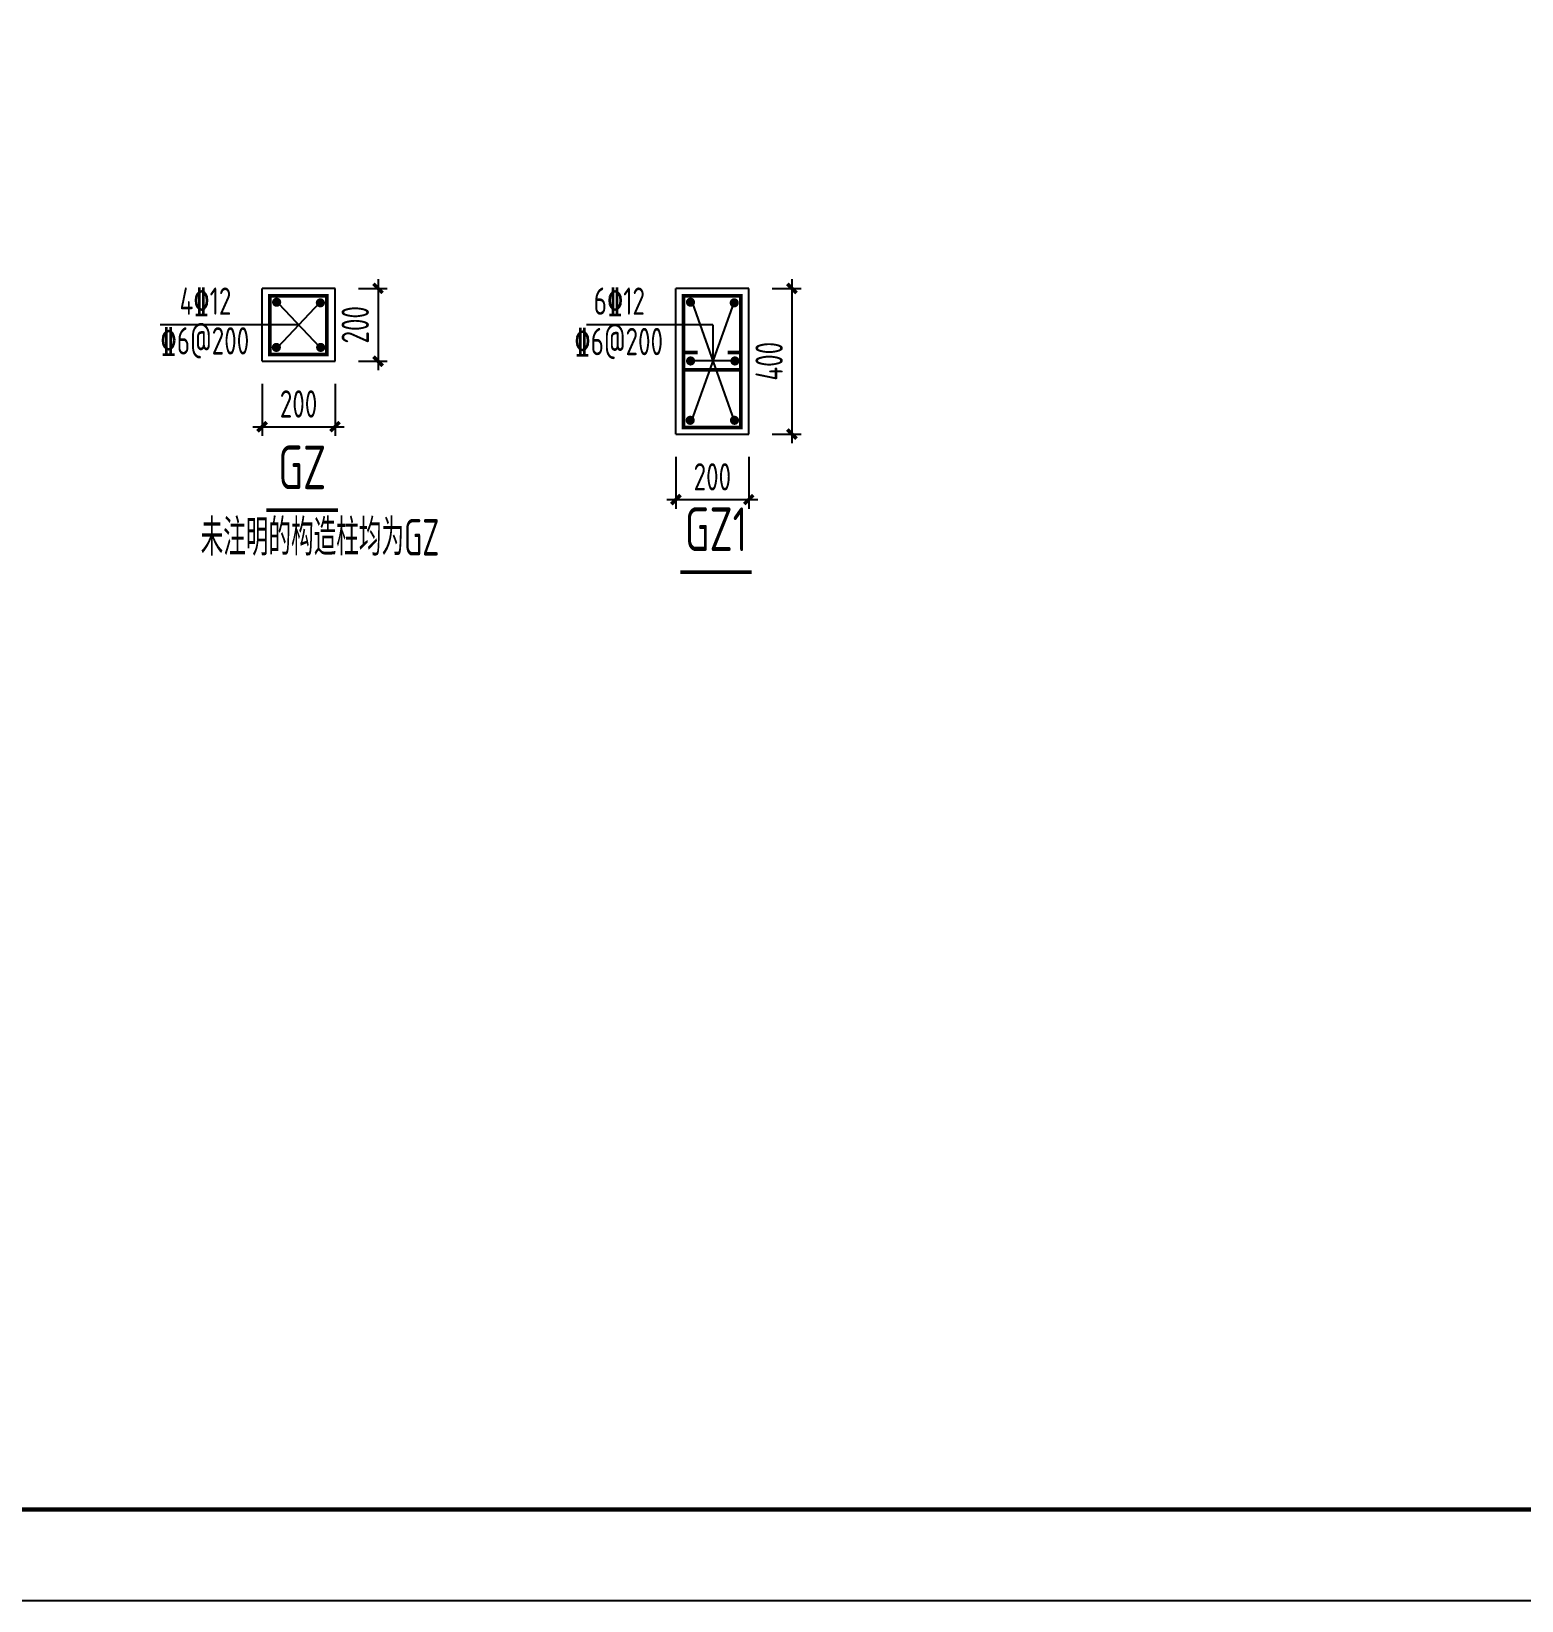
# Model space of a CAD drawing. Extents: x -472319 to -112444, y -516749 to -5704.
# Drawn here: x -260602 to -244248, y -336579 to -319353 of the extents above; entities that cross this region are included whole.
import ezdxf
from ezdxf.enums import TextEntityAlignment as Align

# ---------------------------------------------------------------- set-up
doc = ezdxf.new("R2010")
doc.units = 0
doc.header["$LTSCALE"] = 100
doc.header["$MEASUREMENT"] = 0
for name, color, linetype in [('COLU_DE', 7, 'Continuous'), ('COLUMN', 9, 'Continuous'), ('DIM', 3, 'Continuous'), ('FRAME', 3, 'Continuous'), ('REIN', 1, 'Continuous'), ('TEXT', 7, 'Continuous'), ('THICK', 6, 'Continuous'), ('填充', 8, 'Continuous'), ('板标注', 221, 'Continuous')]:
    doc.layers.add(name, color=color, linetype=linetype)
doc.styles.add('TSSD_Dimension', font='Tssdeng.shx', dxfattribs={"width": 0.7, "bigfont": 'hztxt.shx'})
doc.styles.add('TSSD_Label', font='Tssdeng.shx', dxfattribs={"width": 0.7, "bigfont": 'hztxt.shx'})
doc.styles.add('TSSD_Rein', font='Tssdeng.shx', dxfattribs={"width": 0.7, "bigfont": 'hztxt.shx'})
doc.dimstyles.new('TSSD_25_100', dxfattribs={"dimtxt": 300, "dimasz": 100, "dimexe": 100, "dimexo": 250, "dimgap": 100, "dimtad": 1, "dimdec": 0, "dimlfac": 0.25, "dimzin": 0, "dimdsep": 46, "dimtxsty": 'TSSD_Dimension', "dimblk": 'ARCHTICK', "dimcen": 0, "dimdle": 100, "dimclrt": 7, "dimadec": 0, "dimazin": 0, "dimtfac": 1, "dimtdec": 0, "dimtix": 1, "dimtmove": 2, "dimatfit": 3, "dimfxl": 1, "dimtolj": 1, "dimtzin": 0, "dimarcsym": 0})

# ---------------------------------------------------------------- blocks, each defined once
blk = doc.blocks.new('A$C20674F94')
at = {"layer": 'FRAME'}
for p, q in [((2500, 1000), (83100, 1000)), ((0, 0), (84100, 0))]:
    blk.add_line(p, q, dxfattribs=at)
at = {"layer": 'FRAME', "const_width": 50}
blk.add_lwpolyline([(2500, 58400), (83100, 58400), (83100, 1000), (2500, 1000), (2500, 58400)], dxfattribs=at)
blk = doc.blocks.new('_ArchTick')
at = {"color": 0, "linetype": 'ByBlock', "const_width": 0.4}
blk.add_lwpolyline([(-0.5, -0.5), (0.5, 0.5)], dxfattribs=at)
blk = doc.blocks.new('*D1227')
at = {"layer": 'Defpoints', "color": 0, "transparency": 16777216}
for p in [(-258070, -322974), (-257270, -322974), (-257270, -323693)]:
    blk.add_point(p, dxfattribs=at)
at = {"layer": 'DIM', "color": 0, "lineweight": -2, "transparency": 16777216}
for p, q in [((-258070, -323224), (-258070, -323793)), ((-257270, -323224), (-257270, -323793)), ((-258170, -323693), (-257170, -323693))]:
    blk.add_line(p, q, dxfattribs=at)
at = {"layer": 'DIM', "color": 0, "lineweight": -2, "transparency": 16777216, "xscale": 100, "yscale": 100, "zscale": 100, "rotation": 180}
blk.add_blockref('_ArchTick', (-258070, -323693), dxfattribs=at)
at = {"layer": 'DIM', "color": 0, "lineweight": -2, "transparency": 16777216, "xscale": 100, "yscale": 100, "zscale": 100}
blk.add_blockref('_ArchTick', (-257270, -323693), dxfattribs=at)
at = {"layer": 'DIM', "color": 7, "transparency": 16777216, "insert": (-257670, -323443), "char_height": 300, "attachment_point": 5, "style": 'TSSD_Dimension'}
blk.add_mtext('\\A1;200', dxfattribs=at)
blk = doc.blocks.new('*D1228')
at = {"layer": 'Defpoints', "color": 0, "transparency": 16777216}
for p in [(-257263, -322174, 0), (-257263, -322974, 0), (-256798, -322974)]:
    blk.add_point(p, dxfattribs=at)
at = {"layer": 'DIM', "color": 0, "lineweight": -2, "transparency": 16777216}
for p, q in [((-256798, -322074), (-256798, -323074)), ((-257013, -322174), (-256698, -322174)), ((-257013, -322974), (-256698, -322974))]:
    blk.add_line(p, q, dxfattribs=at)
at = {"layer": 'DIM', "color": 0, "lineweight": -2, "transparency": 16777216, "xscale": 100, "yscale": 100, "zscale": 100}
for p, rotation in [((-256798, -322174), 90), ((-256798, -322974), 270)]:
    blk.add_blockref('_ArchTick', p, dxfattribs=dict(at, rotation=rotation))
at = {"layer": 'DIM', "color": 7, "transparency": 16777216, "insert": (-257048, -322574), "char_height": 300, "attachment_point": 5, "rotation": 90, "style": 'TSSD_Dimension'}
blk.add_mtext('\\A1;200', dxfattribs=at)
blk = doc.blocks.new('*D1229')
at = {"layer": 'Defpoints', "color": 0, "transparency": 16777216}
for p in [(-253529, -323774), (-252729, -323774), (-252729, -324493)]:
    blk.add_point(p, dxfattribs=at)
at = {"layer": 'DIM', "color": 0, "lineweight": -2, "transparency": 16777216}
for p, q in [((-253529, -324024), (-253529, -324593)), ((-252729, -324024), (-252729, -324593)), ((-253629, -324493), (-252629, -324493))]:
    blk.add_line(p, q, dxfattribs=at)
at = {"layer": 'DIM', "color": 0, "lineweight": -2, "transparency": 16777216, "xscale": 100, "yscale": 100, "zscale": 100, "rotation": 180}
blk.add_blockref('_ArchTick', (-253529, -324493), dxfattribs=at)
at = {"layer": 'DIM', "color": 0, "lineweight": -2, "transparency": 16777216, "xscale": 100, "yscale": 100, "zscale": 100}
blk.add_blockref('_ArchTick', (-252729, -324493), dxfattribs=at)
at = {"layer": 'DIM', "color": 7, "transparency": 16777216, "insert": (-253129, -324243), "char_height": 300, "attachment_point": 5, "style": 'TSSD_Dimension'}
blk.add_mtext('\\A1;200', dxfattribs=at)
blk = doc.blocks.new('*D1230')
at = {"layer": 'Defpoints', "color": 0, "transparency": 16777216}
for p in [(-252722, -322174, 0), (-252722, -323774, 0), (-252256, -323774)]:
    blk.add_point(p, dxfattribs=at)
at = {"layer": 'DIM', "color": 0, "lineweight": -2, "transparency": 16777216}
for p, q in [((-252256, -322074), (-252256, -323874)), ((-252472, -322174), (-252156, -322174)), ((-252472, -323774), (-252156, -323774))]:
    blk.add_line(p, q, dxfattribs=at)
at = {"layer": 'DIM', "color": 0, "lineweight": -2, "transparency": 16777216, "xscale": 100, "yscale": 100, "zscale": 100}
for p, rotation in [((-252256, -322174), 90), ((-252256, -323774), 270)]:
    blk.add_blockref('_ArchTick', p, dxfattribs=dict(at, rotation=rotation))
at = {"layer": 'DIM', "color": 7, "transparency": 16777216, "insert": (-252506, -322974), "char_height": 300, "attachment_point": 5, "rotation": 90, "style": 'TSSD_Dimension'}
blk.add_mtext('\\A1;400', dxfattribs=at)

msp = doc.modelspace()

# ---------------------------------------------------------------- linework, layer by layer
at = {"layer": 'COLU_DE'}
for p, q in [((-257270, -322174), (-258070, -322174)), ((-258070, -322974), (-258070, -322174)), ((-257270, -322974), (-257270, -322174)), ((-252728.5, -322174), (-253528.5, -322174)), ((-253528.5, -323774), (-253528.5, -322174)), ((-252728.5, -323774), (-252728.5, -322174)), ((-258070, -322974), (-257270, -322974)), ((-253528.5, -323774), (-252728.5, -323774))]:
    msp.add_line(p, q, dxfattribs=at)
at = {"layer": 'COLUMN', "color": 7}
for p, q in [((-253121.269, -322979.943), (-253121.269, -322575.631)), ((-252881.056, -322971.253), (-253367.638, -322971.255))]:
    msp.add_line(p, q, dxfattribs=at)
at = {"layer": 'REIN', "const_width": 40}
for points in [[(-257986.239, -322900.684), (-257986.239, -322257.301), (-257358.21, -322257.301), (-257358.21, -322900.684)], [(-253444.739, -323700.684), (-253444.739, -322257.301), (-252816.71, -322257.301), (-252816.71, -323700.684)]]:
    msp.add_lwpolyline(points, close=True, dxfattribs=at)
at = {"layer": 'REIN', "const_width": 50}
for points in [[(-257935.592, -322326.469, 1), (-257885.592, -322326.469, 1)], [(-253394.092, -322326.469, 1), (-253344.092, -322326.469, 1)], [(-257455.677, -322333.127, 1), (-257405.677, -322333.127, 1)], [(-252914.177, -322333.127, 1), (-252864.177, -322333.127, 1)], [(-257938.925, -322822.624, 1), (-257888.925, -322822.624, 1)], [(-257452.343, -322822.621, 1), (-257402.343, -322822.621, 1)], [(-253392.638, -322971.255, 1), (-253342.638, -322971.255, 1)], [(-252906.056, -322971.253, 1), (-252856.056, -322971.253, 1)], [(-253397.425, -323622.624, 1), (-253347.425, -323622.624, 1)], [(-252910.843, -323622.621, 1), (-252860.843, -323622.621, 1)]]:
    msp.add_lwpolyline(points, format="xyb", close=True, dxfattribs=at)
at = {"layer": 'REIN', "const_width": 40}
for points in [[(-253289.713, -322877.631), (-253439.951, -322877.631)], [(-252811.923, -322877.631), (-252962.162, -322877.631)], [(-252811.923, -323070.131), (-253439.951, -323070.131)]]:
    msp.add_lwpolyline(points, dxfattribs=at)
at = {"layer": 'TEXT'}
for p, q in [((-257436.142, -322330.202), (-257899.393, -322823.025)), ((-257889.396, -322340.189), (-257436.142, -322819.696)), ((-252894.642, -322330.202), (-253357.893, -323623.025)), ((-253347.896, -322340.189), (-252894.642, -323619.696)), ((-257666.844, -322575.631), (-259190.239, -322575.631)), ((-253125.344, -322575.631), (-254511.739, -322575.631))]:
    msp.add_line(p, q, dxfattribs=at)
at = {"layer": 'THICK', "const_width": 40, "elevation": 0}
for points in [[(-258021.924, -324609.232), (-257237.562, -324609.232)], [(-253480.424, -325288.232), (-252696.062, -325288.232)]]:
    msp.add_lwpolyline(points, dxfattribs=at)

# ---------------------------------------------------------------- block references
at = {"layer": '填充'}
msp.add_blockref('A$C20674F94', (-311995, -336578.5), dxfattribs=at)

# ---------------------------------------------------------------- texts
at = {"layer": 'TEXT', "style": 'TSSD_Rein', "width": 0.7}
for s, p in [('4\x8412', (-258691.492, -322554.339)), ('6\x8412', (-254149.992, -322554.339))]:
    msp.add_text(s, height=300, dxfattribs=at).set_placement(p, align=Align.BOTTOM_CENTER)
for p in [(-259185.804, -322900.421), (-254644.304, -322907.921)]:
    msp.add_text('\x846@200', height=300, dxfattribs=at).set_placement(p)
at = {"layer": 'THICK', "style": 'TSSD_Label', "width": 0.7}
for s, p in [('GZ', (-257629.799, -324523.372)), ('GZ1', (-253088.299, -325202.372))]:
    msp.add_text(s, height=480, dxfattribs=at).set_placement(p, align=Align.BOTTOM_CENTER)
at = {"layer": '板标注', "style": 'TSSD_Rein', "width": 0.62}
msp.add_text('未注明的构造柱均为GZ', height=400, dxfattribs=at).set_placement((-258744.52, -325106.944, 0))

# ---------------------------------------------------------------- dimensions: what is measured, and where the dimension line sits
at = {"layer": 'DIM'}
for base, p1, p2, text, picture, middle in [((-256797.76, -322974), (-257263.109, -322174, 0), (-257263.109, -322974, 0), '200', '*D1228', (-257047.76, -322574)), ((-252256.26, -323774), (-252721.609, -322174, 0), (-252721.609, -323774, 0), '400', '*D1230', (-252506.26, -322974))]:
    dim = msp.add_linear_dim(base=base, p1=p1, p2=p2, angle=90, text=text, dimstyle='TSSD_25_100', dxfattribs=at)
    dim.commit()
    dim.dimension.update_dxf_attribs({"geometry": picture, "text_midpoint": middle})
for base, p1, p2, picture, middle in [((-257270, -323692.673), (-258070, -322974), (-257270, -322974), '*D1227', (-257670, -323442.673)), ((-252728.5, -324492.673), (-253528.5, -323774), (-252728.5, -323774), '*D1229', (-253128.5, -324242.673))]:
    dim = msp.add_linear_dim(base=base, p1=p1, p2=p2, text='200', dimstyle='TSSD_25_100', dxfattribs=at)
    dim.commit()
    dim.dimension.update_dxf_attribs({"geometry": picture, "text_midpoint": middle})

doc.saveas('drawing.dxf')
